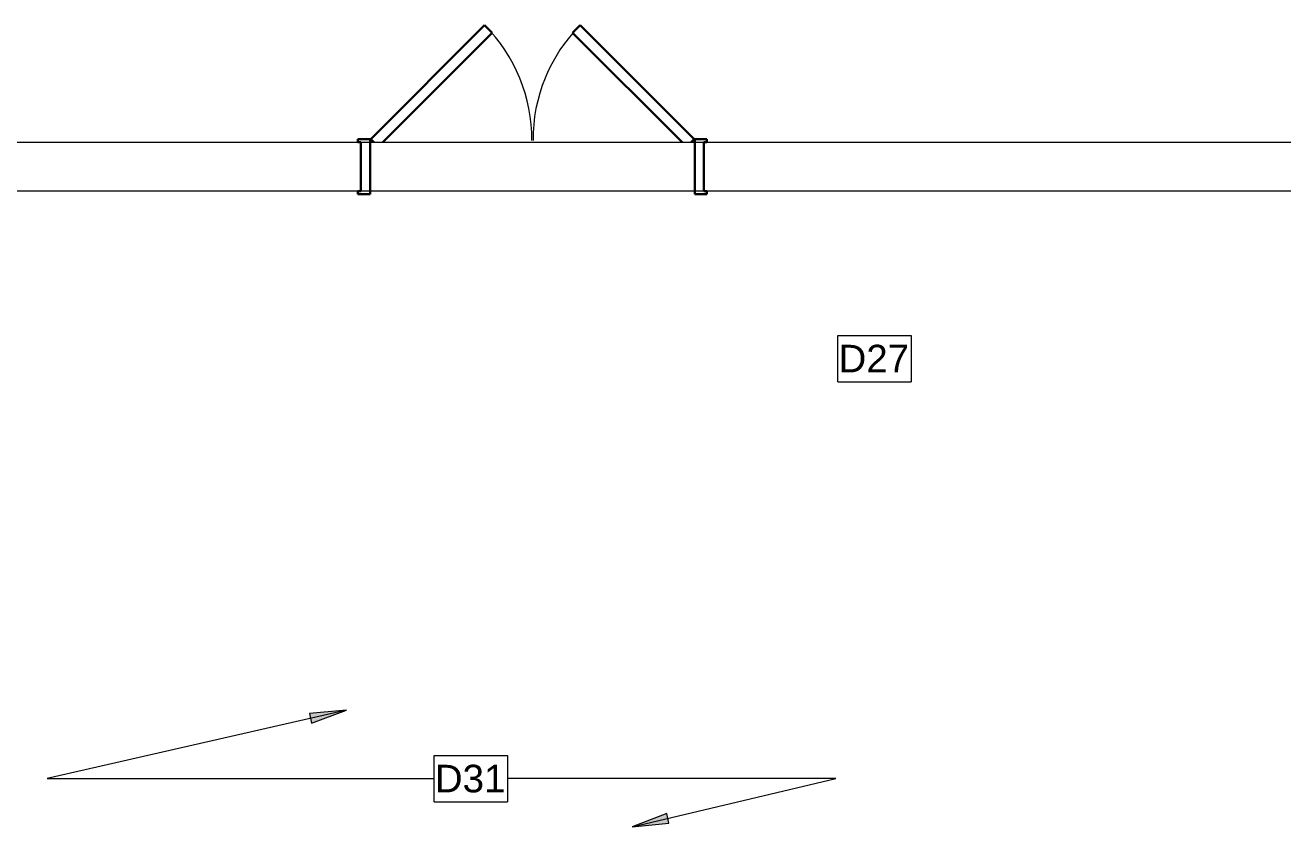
# Model space of a CAD drawing. Header units: inches. Extents: x -1176 to 1551, y -3558 to 978.
# Drawn here: x 164 to 369.4, y 197.8 to 328.7 of the extents above; entities that cross this region are included whole.
import ezdxf

# ---------------------------------------------------------------- set-up
doc = ezdxf.new("R2010")
doc.units = ezdxf.units.IN
doc.header["$MEASUREMENT"] = 0
for name, color, linetype, lineweight in [('A-ANNO-KEYN', 231, 'Continuous', 9), ('A-DOOR', 31, 'Continuous', 18), ('A-DOOR-FRAM', 31, 'Continuous', 30), ('A-WALL', 113, 'Continuous', 18)]:
    doc.layers.add(name, color=color, linetype=linetype, lineweight=lineweight)
doc.styles.add('Arial', font='arial.ttf', dxfattribs={"height": 4.5})

# ---------------------------------------------------------------- blocks, each defined once
blk = doc.blocks.new('Double Flush - church gate-5636639-1st Floor Demo')
at = {"layer": 'A-DOOR', "color": 8, "lineweight": 30}
for p, q in [((-25.91, -4), (-26.41, -4.5)), ((-6.56, -21.87), (-24.43, -4)), ((6.56, -21.87), (24.43, -4)), ((25.91, -4), (26.41, -4.5)), ((-26.41, -4.5), (-7.8, -23.11)), ((26.41, -4.5), (7.8, -23.11)), ((-7.8, -23.11), (-6.56, -21.87)), ((7.8, -23.11), (6.56, -21.87))]:
    blk.add_line(p, q, dxfattribs=at)
at = {"layer": 'A-DOOR', "lineweight": 9}
for centre, start, end in [((-26.41, -4.5), 315, 0.5), ((26.41, -4.5), 179.5, 225)]:
    blk.add_arc(centre, 26.31, start, end, dxfattribs=at)
at = {"layer": 'A-DOOR-FRAM', "color": 8}
for p, q in [((-28.5, 4.5), (-28.5, 4)), ((-28.5, 4.5), (-26.5, 4.5)), ((-26.5, 4.5), (-26.5, -4.5)), ((26.5, 4.5), (26.5, -4.5)), ((26.5, 4.5), (28.5, 4.5)), ((28.5, 4.5), (28.5, 4)), ((-28.5, 4), (-28, 4)), ((-28, 4), (-28, -4)), ((28, 4), (28, -4)), ((28, 4), (28.5, 4)), ((-28.5, -4.5), (-28.5, -4)), ((-28.5, -4), (-28, -4)), ((28, -4), (28.5, -4)), ((28.5, -4.5), (28.5, -4)), ((-28.5, -4.5), (-26.5, -4.5)), ((26.5, -4.5), (28.5, -4.5))]:
    blk.add_line(p, q, dxfattribs=at)
blk = doc.blocks.new('Keynote Tag - Keynote Number - Boxed-135510-1st Floor Demo')
at = {"layer": 'A-ANNO-KEYN'}
for p, q in [((-0.125, -0.0792), (-0.125, 0.0781)), ((-0.125, 0.0781), (0.125, 0.0781)), ((0.125, 0.0781), (0.125, -0.0792)), ((-0.125, -0.0792), (0.125, -0.0792))]:
    blk.add_line(p, q, dxfattribs=at)

msp = doc.modelspace()

# ---------------------------------------------------------------- hatches: boundary and pattern name
at = {"layer": 'A-ANNO-KEYN'}
for points in [[(216.44, 216.85), (210.41, 216.29), (210.76, 214.75)], [(263.1, 197.81), (269.13, 198.42), (268.76, 199.96)]]:
    msp.add_hatch(color=256, dxfattribs=at).paths.add_polyline_path(points, flags=0)

# ---------------------------------------------------------------- linework, layer by layer
for p, q in [((216.44, 216.85), (167.57, 205.69)), ((216.44, 216.85), (210.41, 216.29)), ((210.41, 216.29), (210.76, 214.75)), ((210.76, 214.75), (216.44, 216.85)), ((167.57, 205.69), (230.78, 205.69)), ((296.4, 205.69), (242.78, 205.69)), ((263.1, 197.81), (296.4, 205.69)), ((268.76, 199.96), (263.1, 197.81)), ((269.13, 198.42), (268.76, 199.96)), ((263.1, 197.81), (269.13, 198.42))]:
    msp.add_line(p, q, dxfattribs=at)
at = {"layer": 'A-WALL', "lineweight": 9}
for p, q in [((23.22, 309.59), (459.28, 309.59)), ((459.28, 301.59), (23.22, 301.59))]:
    msp.add_line(p, q, dxfattribs=at)

# ---------------------------------------------------------------- block references
at = {"layer": 'A-ANNO-KEYN', "xscale": 47.99999999999997, "yscale": 47.99999999999997, "zscale": 47.99999999999997}
for p in [(302.7, 274.28), (236.78, 205.71), (236.78, 205.71)]:
    msp.add_blockref('Keynote Tag - Keynote Number - Boxed-135510-1st Floor Demo', p, dxfattribs=at)
at = {"layer": 'A-DOOR', "rotation": 180}
msp.add_blockref('Double Flush - church gate-5636639-1st Floor Demo', (246.83, 305.59), dxfattribs=at)

# ---------------------------------------------------------------- texts
at = {"layer": 'A-ANNO-KEYN', "char_height": 4.5, "width": 14.0895, "attachment_point": 1, "style": 'Arial'}
for s, insert in [('D27', (296.81, 276.51)), ('D31', (230.89, 207.94)), ('D31', (230.89, 207.94))]:
    msp.add_mtext(s, dxfattribs=dict(at, insert=insert))

doc.saveas('drawing.dxf')
